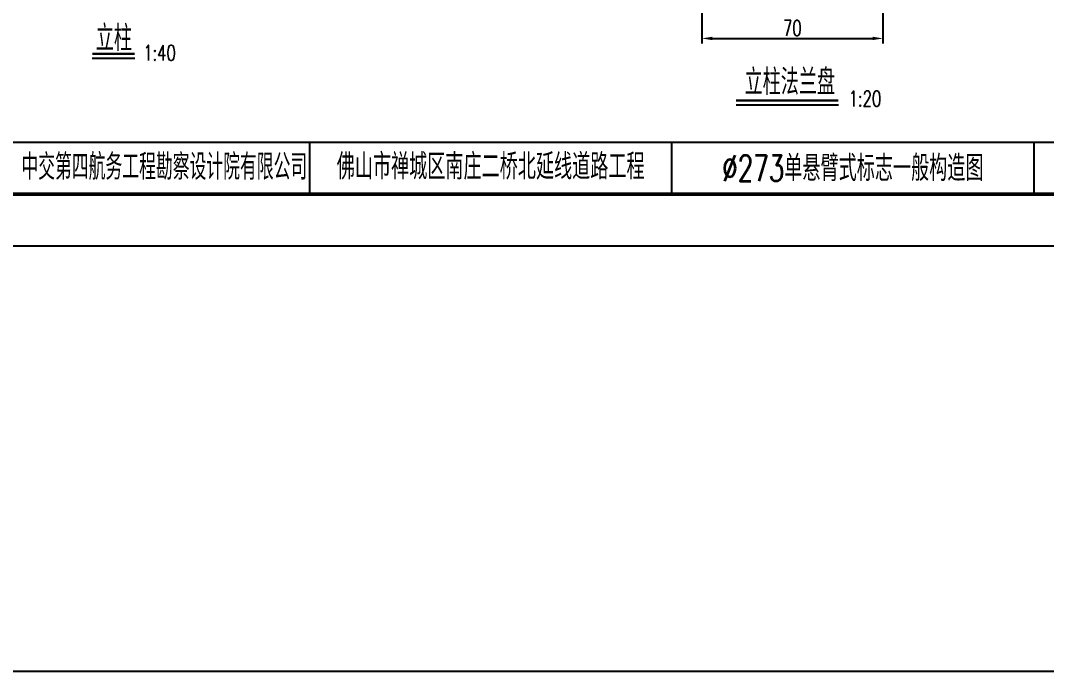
# Model space of a CAD drawing. Extents: x 4349 to 271026, y -15323 to -8945.
# Drawn here: x 4546.1 to 4744.3, y -15323.1 to -15197.4 of the extents above; entities that cross this region are included whole.
import ezdxf
from ezdxf.enums import TextEntityAlignment as Align

# ---------------------------------------------------------------- set-up
doc = ezdxf.new("R2010")
doc.units = 0
doc.header["$LTSCALE"] = 2
doc.header["$PDMODE"] = 32
doc.header["$PDSIZE"] = 0.3
doc.layers.get('0').update_dxf_attribs({"linetype": 'CONTINUOUS'})
doc.layers.get('DEFPOINTS').update_dxf_attribs({"linetype": 'CONTINUOUS'})
for name, color, linetype in [('图框', 7, 'CONTINUOUS'), ('尺寸标注', 4, 'CONTINUOUS'), ('文字', 7, 'CONTINUOUS')]:
    doc.layers.add(name, color=color, linetype=linetype)
doc.styles.get("Standard").update_dxf_attribs({"font": 'simplex1.shx', "width": 0.7, "bigfont": 'hztxt.shx'})
doc.dimstyles.new('1：20', dxfattribs={"dimtxt": 3, "dimasz": 2, "dimexe": 1, "dimexo": 1, "dimgap": 0.5, "dimtad": 1, "dimlfac": 2, "dimrnd": 0.0095, "dimdsep": 46, "dimtxsty": 'Standard', "dimcen": 0.09, "dimclrd": 256, "dimclre": 256, "dimclrt": 256, "dimadec": 0, "dimazin": 0, "dimtfac": 1, "dimtix": 1, "dimtmove": 2, "dimatfit": 3, "dimfxl": 0, "dimtolj": 1, "dimtzin": 0, "dimarcsym": 0})

# ---------------------------------------------------------------- blocks, each defined once
blk = doc.blocks.new('series')
at = {"width": 0.75}
for tag, height, p in [('页码', 4, (-35, -19)), ('图名', 5, (-220, -282)), ('图号', 5, (-20, -282))]:
    blk.add_attdef(tag, text='', height=height, dxfattribs=at).set_placement(p, align=Align.MIDDLE_CENTER)
blk = doc.blocks.new('*D910')
at = {"layer": 'DEFPOINTS', "color": 0, "linetype": 'Continuous'}
for p in [(4677.74, -15188.76), (4712.74, -15188.76), (4712.74, -15200.85)]:
    blk.add_point(p, dxfattribs=at)
at = {"layer": '尺寸标注', "linetype": 'Continuous', "lineweight": -2}
for p, q in [((4677.74, -15194.85), (4677.74, -15201.85)), ((4712.74, -15194.85), (4712.74, -15201.85)), ((4679.74, -15200.85), (4710.74, -15200.85))]:
    blk.add_line(p, q, dxfattribs=at)
at = {"layer": '尺寸标注', "linetype": 'Continuous'}
for points in [[(4679.74, -15200.52), (4679.74, -15201.18), (4677.74, -15200.85)], [(4710.74, -15200.52), (4710.74, -15201.18), (4712.74, -15200.85)]]:
    blk.add_solid(points, dxfattribs=at)
at = {"layer": '尺寸标注', "linetype": 'Continuous', "insert": (4695.24, -15198.85), "char_height": 3, "attachment_point": 5}
blk.add_mtext('\\A1;70', dxfattribs=at)
blk = doc.blocks.new('12345')
at = {"layer": '图框'}
blk.add_lwpolyline([(4926.93, -9362.88), (4926.93, -9065.88), (4506.93, -9065.88), (4506.93, -9362.88)], close=True, dxfattribs=at)
blk = doc.blocks.new('123456')
at = {"layer": '图框', "linetype": 'Continuous'}
blk.add_blockref('12345', (0, -2522.15), dxfattribs=at)

msp = doc.modelspace()

# ---------------------------------------------------------------- linework, layer by layer
at = {"layer": '图框', "linetype": 'Continuous'}
msp.add_lwpolyline([(4349.44171, -13932.41183), (7922.30761, -13932.41183), (7922.30761, -15323.10152), (4349.44171, -15323.10152)], close=True, dxfattribs=at)
at = {"layer": '图框'}
for points, const_width in [([(4916.92857, -14953.90394), (4536.92857, -14953.90394), (4536.92858, -15230.90394), (4916.92858, -15230.90394), (4916.92857, -14953.90394)], 0.7), ([(4536.92858, -15220.90394), (4916.92858, -15220.90394)], 0.4), ([(4601.92858, -15220.90394), (4601.92858, -15230.90394)], 0.4), ([(4671.92858, -15230.90394), (4671.92858, -15220.90394)], 0.4), ([(4741.92858, -15230.90394), (4741.92858, -15220.90394)], 0.4)]:
    msp.add_lwpolyline(points, dxfattribs=dict(at, const_width=const_width))
at = {"layer": '文字'}
for p, q in [((4559.91972, -15204.64298), (4568.15584, -15204.64298)), ((4684.37313, -15213.66664), (4704.13361, -15213.66664))]:
    msp.add_line(p, q, dxfattribs=at)
at = {"layer": '文字', "const_width": 0.4}
for points in [[(4559.91972, -15203.81879), (4568.15584, -15203.81879)], [(4684.37313, -15212.84245), (4704.13361, -15212.84245)]]:
    msp.add_lwpolyline(points, dxfattribs=at)

# ---------------------------------------------------------------- block references
at = {"layer": '图框', "color": 1, "linetype": 'Continuous'}
msp.add_blockref('123456', (0, -3355.87737), dxfattribs=at)
at = {"layer": '图框'}
ref = msp.add_blockref('series', (4926.92858, -14943.90394), dxfattribs=at)
ref.add_attrib('图名', '%%C273单悬臂式标志一般构造图', dxfattribs={"layer": '0', "height": 5, "width": 0.7}).set_placement((4706.92858, -15225.90394), align=Align.MIDDLE_CENTER)

# ---------------------------------------------------------------- texts
for s, width, p in [('中交第四航务工程勘察设计院有限公司', 0.65, (4573.85942, -15225.6555)), ('佛山市禅城区南庄二桥北延线道路工程', 0.7, (4636.92858, -15225.58924))]:
    msp.add_text(s, height=5, dxfattribs=dict(at, width=width)).set_placement(p, align=Align.MIDDLE_CENTER)
at = {"layer": '文字', "width": 0.7}
for s, height, p in [('立柱', 5, (4564.11113, -15200.79789)), ('1:40', 3, (4572.93566, -15203.64195)), ('立柱法兰盘', 5, (4694.74495, -15209.26521)), ('1:20', 3, (4709.25435, -15212.4824))]:
    msp.add_text(s, height=height, dxfattribs=at).set_placement(p, align=Align.MIDDLE_CENTER)

# ---------------------------------------------------------------- dimensions: what is measured, and where the dimension line sits
at = {"layer": '尺寸标注', "linetype": 'Continuous'}
dim = msp.add_linear_dim(base=(4712.73685, -15200.85088), p1=(4677.73685, -15188.75929), p2=(4712.73685, -15188.75929), dimstyle='1：20', dxfattribs=at)
dim.commit()
dim.dimension.update_dxf_attribs({"geometry": '*D910', "text_midpoint": (4695.23685, -15198.85088)})

doc.saveas('drawing.dxf')
